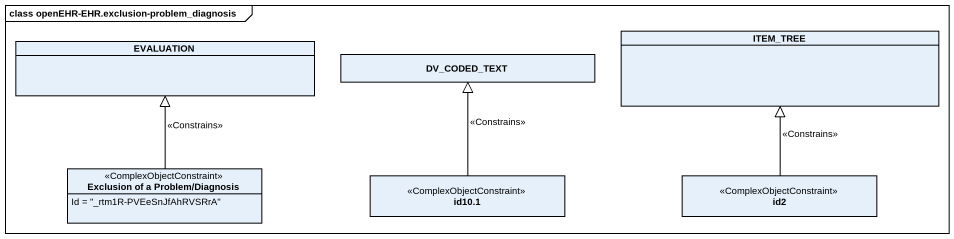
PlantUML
@startuml
mainframe class openEHR-EHR.exclusion-problem_diagnosis
hide circle
hide empty members
class ITEM_TREE
class EVALUATION
class DV_CODED_TEXT
class "Exclusion of a Problem/Diagnosis" as Exclusion_of_a_Problem <<ComplexObjectConstraint>> {
  Id = "_rtm1R-PVEeSnJfAhRVSRrA"
}
class "id10.1" as id10_1 <<ComplexObjectConstraint>>
class id2 <<ComplexObjectConstraint>>
Exclusion_of_a_Problem -up-|> EVALUATION : <<Constrains>>
id10_1 -up-|> DV_CODED_TEXT : <<Constrains>>
id2 -up-|> ITEM_TREE : <<Constrains>>
@enduml
